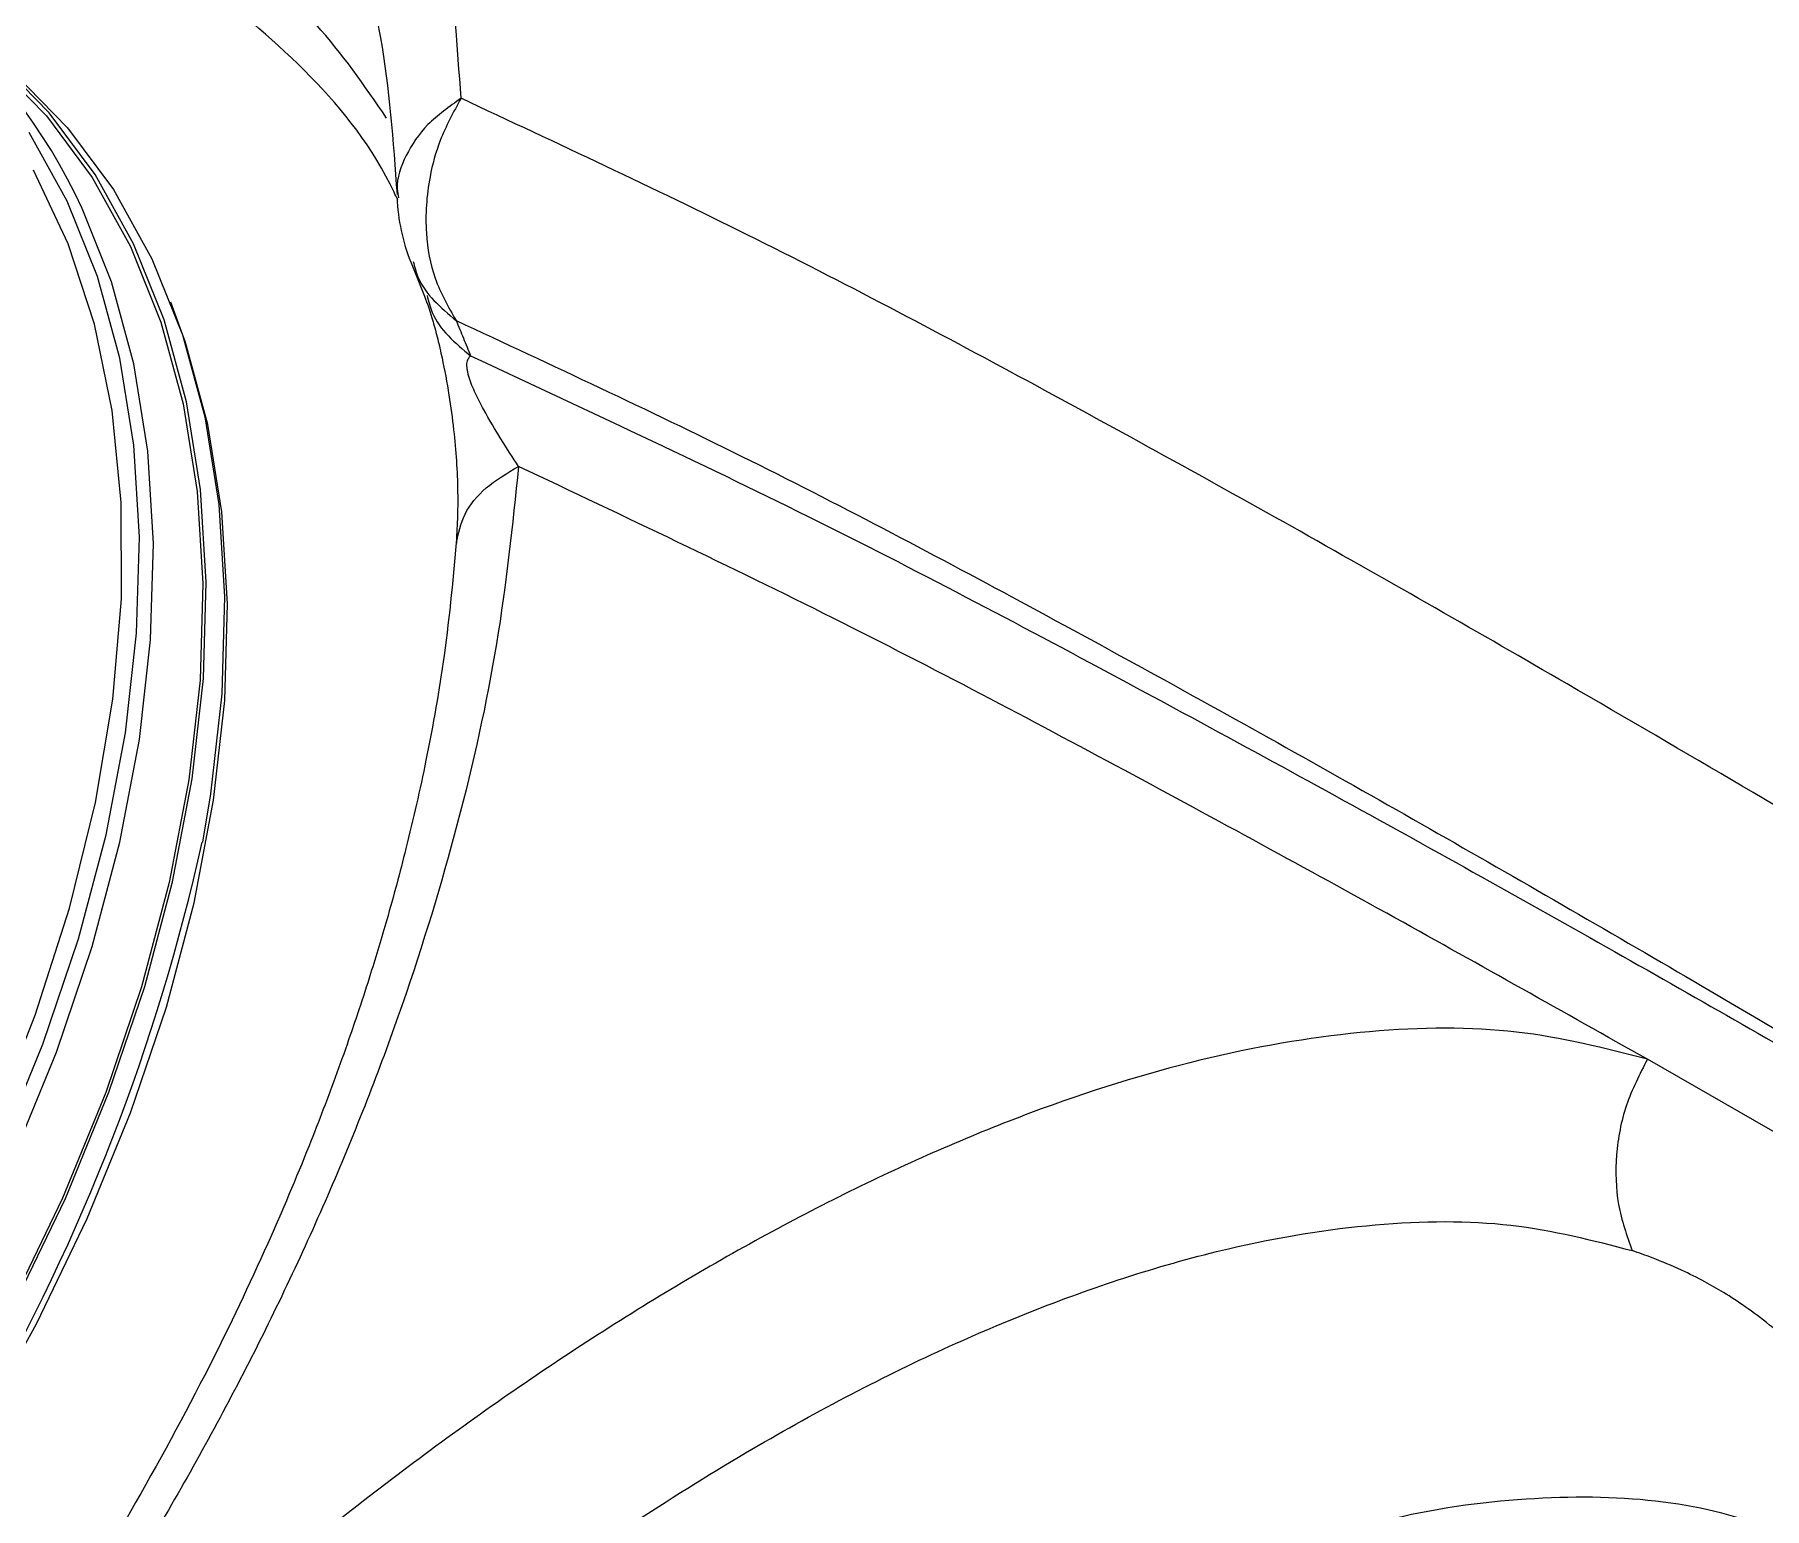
# Model space of a CAD drawing. Extents: x 400 to 501, y 484 to 634.
# Drawn here: x 485.99 to 488.243, y 525.268 to 527.188 of the extents above; entities that cross this region are included whole.
import ezdxf

# ---------------------------------------------------------------- set-up
doc = ezdxf.new("R2010")
doc.units = 0
doc.header["$MEASUREMENT"] = 0
doc.layers.add('DIM', color=3, linetype='Continuous')
doc.layers.add('GEOMETRY', color=3, linetype='Continuous', lineweight=25)

# ---------------------------------------------------------------- blocks, each defined once
blk = doc.blocks.new('2026 GRANDEE')
at = {"layer": 'GEOMETRY', "ltscale": 16}
for p, q in [((36.0547, -69.9476), (36.0731, -69.9932)), ((37.8818, -71.1108), (37.666, -70.9872))]:
    blk.add_line(p, q, dxfattribs=at)
at = {"layer": 'GEOMETRY', "ltscale": 16, "flags": 128}
for points in [[(35.5107, -71.0694), (35.5659, -70.9295), (35.6106, -70.7902), (35.6443, -70.6527), (35.6669, -70.518), (35.6781, -70.3873), (35.6778, -70.2617), (35.666, -70.142), (35.6429, -70.0294), (35.6087, -69.9247), (35.5635, -69.8287)], [(35.5195, -71.1047), (35.5758, -70.9673), (35.6221, -70.8303), (35.6581, -70.6948), (35.6834, -70.5617), (35.698, -70.4321), (35.7016, -70.3069), (35.6943, -70.1871), (35.6761, -70.0737), (35.6472, -69.9675), (35.6077, -69.8692), (35.558, -69.7797)], [(34.9721, -72.0602), (35.0832, -71.9479), (35.1887, -71.829), (35.2878, -71.7043), (35.3796, -71.575), (35.4636, -71.4418), (35.539, -71.306), (35.6053, -71.1684), (35.6619, -71.0301), (35.7085, -70.8922), (35.7448, -70.7558), (35.7703, -70.6218), (35.7849, -70.4913), (35.7886, -70.3654), (35.7812, -70.2448), (35.7629, -70.1306), (35.7338, -70.0237), (35.6941, -69.9248), (35.644, -69.8347), (35.5841, -69.7541), (35.5147, -69.6835), (35.4364, -69.6237), (35.422, -69.6144)], [(35.4899, -69.6697), (35.5112, -69.6877), (35.5804, -69.758), (35.6401, -69.8384), (35.69, -69.9283), (35.7296, -70.0269), (35.7587, -70.1335), (35.7769, -70.2473), (35.7843, -70.3675), (35.7806, -70.4931), (35.766, -70.6232), (35.7405, -70.7568), (35.7044, -70.8928), (35.658, -71.0302), (35.6015, -71.1681), (35.5354, -71.3053), (35.4602, -71.4407), (35.3765, -71.5735), (35.285, -71.7025), (35.1862, -71.8267), (35.081, -71.9453), (34.9702, -72.0573)], [(35.5173, -69.685), (35.5387, -69.7031), (35.6081, -69.7736), (35.668, -69.8542), (35.718, -69.9443), (35.7578, -70.0432), (35.7869, -70.1502), (35.8052, -70.2643), (35.8126, -70.3849), (35.8089, -70.5109), (35.7943, -70.6413), (35.7836, -70.7042)], [(34.9058, -72.0048), (35.0166, -71.8928), (35.1218, -71.7743), (35.2205, -71.65), (35.3121, -71.521), (35.3958, -71.3883), (35.471, -71.2528), (35.537, -71.1156), (35.5935, -70.9778), (35.64, -70.8403), (35.6761, -70.7043), (35.7016, -70.5707), (35.7162, -70.4407), (35.7198, -70.3151), (35.7125, -70.1949), (35.6942, -70.081), (35.6652, -69.9744), (35.6271, -69.879)], [(35.0026, -72.0835), (35.1133, -71.9716), (35.2185, -71.853), (35.3173, -71.7288), (35.4088, -71.5998), (35.4925, -71.4671), (35.5677, -71.3317), (35.6337, -71.1945), (35.6902, -71.0567), (35.7367, -70.9192), (35.7728, -70.7832), (35.7982, -70.6497), (35.8128, -70.5196), (35.8165, -70.394), (35.8091, -70.2739), (35.7909, -70.1601), (35.7618, -70.0535), (35.7424, -70.0008)]]:
    blk.add_lwpolyline(points, dxfattribs=at)
at = {"layer": 'GEOMETRY', "ltscale": 16}
for centre, radius, start, end in [((34.9661, -70.1813), 0.7268, 24.5784, 77.9935), ((36.2871, -69.8554), 0.25, 182.1474, 201.9215), ((33.173, -70.1229), 2.6745, 312.9723, 347.4464)]:
    blk.add_arc(centre, radius, start, end, dxfattribs=at)
at = {"layer": 'GEOMETRY'}
blk.add_open_spline([(36.6331, -62.4075), (36.7191, -62.5031), (36.8913, -62.6942), (37.1247, -62.976), (37.3389, -63.2518), (37.5333, -63.5204), (37.7509, -63.8417), (37.9814, -64.2114), (38.2221, -64.6293), (38.4469, -65.0421), (38.6612, -65.4508), (38.8891, -65.8962), (39.1298, -66.3735), (39.3828, -66.8749), (39.6215, -67.3406), (39.8475, -67.7693), (40.0613, -68.1607), (40.2693, -68.5263), (40.4701, -68.8641), (40.6609, -69.1725), (40.839, -69.4507), (41.001, -69.6982), (41.1426, -69.914), (41.2626, -70.1004), (41.3203, -70.1992), (41.3491, -70.2486)], degree=3, knots=[0, 0, 0, 0, 0.024688, 0.049407, 0.074159, 0.098955, 0.123768, 0.165524, 0.207364, 0.2493, 0.291278, 0.333296, 0.388373, 0.443421, 0.498491, 0.548638, 0.59883, 0.649063, 0.699281, 0.749467, 0.799606, 0.849724, 0.899856, 0.949948, 1, 1, 1, 1], dxfattribs=at)
at = {"layer": 'GEOMETRY', "ltscale": 16}
for points, knots in [([(36.1206, -69.7353), (36.1159, -69.668), (36.1065, -69.5342), (36.0666, -69.35), (36.0091, -69.1809), (35.9333, -69.0289), (35.841, -68.8943), (35.7159, -68.7583), (35.5494, -68.6322), (35.3337, -68.5299), (35.093, -68.4672), (34.8298, -68.4438), (34.5463, -68.4601), (34.2787, -68.511), (34.0347, -68.583), (33.8184, -68.6653), (33.5971, -68.7688), (33.3726, -68.8944), (33.1477, -69.0429), (32.9255, -69.214), (32.7108, -69.4064), (32.5065, -69.6165), (32.3834, -69.7689), (32.3218, -69.845)], [0, 0, 0, 0, 0.043136, 0.085754, 0.127826, 0.169343, 0.210312, 0.250761, 0.310546, 0.369508, 0.427967, 0.48633, 0.545057, 0.604667, 0.645198, 0.68653, 0.728787, 0.772064, 0.816386, 0.861645, 0.907594, 0.953853, 1, 1, 1, 1]), ([(35.9685, -69.4757), (35.9554, -69.4367), (35.9251, -69.3471), (35.8586, -69.2248), (35.7763, -69.1081), (35.6878, -69.0136), (35.5967, -68.9371), (35.5047, -68.8754), (35.4086, -68.8243), (35.2951, -68.7772), (35.1615, -68.7377), (35.0051, -68.7105), (34.8405, -68.6991), (34.6682, -68.7036), (34.4864, -68.7244), (34.3394, -68.7538), (34.2294, -68.7819), (34.1586, -68.8021), (34.0814, -68.8265), (34.0075, -68.8524), (33.9287, -68.8823), (33.8482, -68.9156), (33.7657, -68.9529), (33.675, -68.9969), (33.5787, -69.0476), (33.4738, -69.1082), (33.3708, -69.1725), (33.2681, -69.2421), (33.164, -69.3186), (33.0447, -69.4131), (32.9119, -69.5288), (32.7669, -69.6707), (32.629, -69.8205), (32.544, -69.9271), (32.5013, -69.9807)], [0, 0, 0, 0, 0.034858, 0.080208, 0.123304, 0.164153, 0.198827, 0.232453, 0.265036, 0.296581, 0.340599, 0.384101, 0.427102, 0.470585, 0.514152, 0.559453, 0.574493, 0.590884, 0.608628, 0.627728, 0.641669, 0.662625, 0.682899, 0.698098, 0.724913, 0.749186, 0.770908, 0.79708, 0.82215, 0.846112, 0.884973, 0.922934, 0.961303, 1, 1, 1, 1]), ([(35.9753, -69.4943), (35.9904, -69.5471), (36.0228, -69.6603), (36.0322, -69.7908), (36.0372, -69.8605)], [0, 0, 0, 0, 0.466148, 1, 1, 1, 1]), ([(36.0237, -69.761), (35.9947, -69.7187), (35.9292, -69.6234), (35.8399, -69.5545), (35.7903, -69.5162)], [0, 0, 0, 0, 0.443932, 1, 1, 1, 1]), ([(36.0382, -69.8676), (36.0349, -69.8608), (36.004, -69.7954), (35.9198, -69.6938), (35.8252, -69.6169), (35.7778, -69.5785)], [0, 0, 0, 0, 0.055048, 0.527524, 1, 1, 1, 1]), ([(36.1206, -69.7353), (36.1052, -69.7462), (36.0743, -69.7682), (36.0474, -69.8093), (36.0353, -69.8427), (36.0384, -69.8611), (36.039, -69.865)], [0, 0, 0, 0, 0.306046, 0.612093, 0.918139, 1, 1, 1, 1]), ([(36.1206, -69.7353), (36.1107, -69.7533), (36.093, -69.7858), (36.0765, -69.846), (36.0726, -69.9079), (36.0843, -69.9731), (36.104, -70.007), (36.1142, -70.0247)], [0, 0, 0, 0, 0.191601, 0.344542, 0.580425, 0.781551, 1, 1, 1, 1]), ([(38.8346, -71.2773), (38.7043, -71.1941), (38.4461, -71.0293), (38.0187, -70.7661), (37.6067, -70.5233), (37.2193, -70.3014), (36.8635, -70.1049), (36.5019, -69.9134), (36.2463, -69.794), (36.1206, -69.7353)], [0, 0, 0, 0, 0.177295, 0.351355, 0.521495, 0.645998, 0.767458, 0.885574, 1, 1, 1, 1]), ([(36.0584, -69.9478), (36.0601, -69.9547), (36.0678, -69.9858), (36.0939, -70.0077), (36.1142, -70.0247)], [0, 0, 0, 0, 0.221835, 1, 1, 1, 1]), ([(36.0731, -69.9932), (36.0767, -70.0029), (36.082, -70.0175), (36.0901, -70.048), (36.0974, -70.0797), (36.105, -70.1206), (36.113, -70.1803), (36.1176, -70.2476), (36.1155, -70.2927), (36.1145, -70.3149)], [0, 0, 0, 0, 0.158489, 0.236543, 0.31012, 0.44206, 0.561386, 0.783616, 1, 1, 1, 1]), ([(36.0764, -69.992), (36.0783, -69.9997), (36.0862, -70.0316), (36.1129, -70.0539), (36.1331, -70.0709)], [0, 0, 0, 0, 0.240708, 1, 1, 1, 1]), ([(36.1142, -70.0247), (36.2394, -70.083), (36.4943, -70.2018), (36.8555, -70.3928), (37.2117, -70.589), (37.5599, -70.7878), (37.8993, -70.9864), (38.2263, -71.1831), (38.5407, -71.3793), (38.7361, -71.5044), (38.8345, -71.5674)], [0, 0, 0, 0, 0.1137322, 0.2315515, 0.3529603, 0.4775426, 0.6048769, 0.7345515, 0.8662658, 1, 1, 1, 1]), ([(36.1142, -70.0247), (36.1174, -70.0324), (36.1237, -70.0478), (36.13, -70.0632), (36.1331, -70.0709)], [0, 0, 0, 0, 0.499941, 1, 1, 1, 1]), ([(36.1955, -70.2148), (36.188, -70.2033), (36.1736, -70.1812), (36.1544, -70.1493), (36.1412, -70.1242), (36.1349, -70.1097), (36.1315, -70.1006), (36.1297, -70.0938), (36.1287, -70.089), (36.1282, -70.0845), (36.1283, -70.0791), (36.1298, -70.074), (36.1319, -70.072), (36.1331, -70.0709)], [0, 0, 0, 0, 0.286035, 0.547844, 0.662527, 0.713519, 0.760181, 0.782877, 0.806203, 0.831294, 0.859087, 0.924023, 1, 1, 1, 1]), ([(36.1331, -70.0709), (36.2818, -70.1402), (36.577, -70.2776), (36.9776, -70.4897), (37.3511, -70.6934), (37.6976, -70.8883), (38.0196, -71.0736), (38.316, -71.2494), (38.5878, -71.415), (38.7533, -71.5172), (38.8345, -71.5674)], [0, 0, 0, 0, 0.134362, 0.266733, 0.39657, 0.523728, 0.648038, 0.769124, 0.88657, 1, 1, 1, 1]), ([(36.1955, -70.2148), (36.1876, -70.2913), (36.1718, -70.4431), (36.1193, -70.6787), (36.0477, -70.9148), (35.9563, -71.15), (35.8473, -71.3823), (35.7215, -71.6098), (35.5817, -71.8315), (35.4768, -71.9727), (35.4245, -72.0432)], [0, 0, 0, 0, 0.13038, 0.258787, 0.385411, 0.510467, 0.63419, 0.756842, 0.878693, 1, 1, 1, 1]), ([(36.1145, -70.315), (36.1172, -70.3021), (36.1225, -70.2764), (36.1507, -70.2414), (36.1806, -70.2237), (36.1955, -70.2148)], [0, 0, 0, 0, 0.333334, 0.666668, 1, 1, 1, 1]), ([(37.666, -70.9872), (37.5575, -70.9261), (37.3386, -70.8026), (36.9853, -70.6101), (36.6093, -70.4108), (36.3341, -70.2804), (36.1955, -70.2148)], [0, 0, 0, 0, 0.243331, 0.491458, 0.744035, 1, 1, 1, 1]), ([(36.1153, -70.3046), (36.1106, -70.3564), (36.1018, -70.4523), (36.0776, -70.5894), (36.0515, -70.7047), (36.0265, -70.7977), (36.0054, -70.8678), (35.9892, -70.9179), (35.9746, -70.961), (35.9537, -71.02), (35.9191, -71.1105), (35.8652, -71.238), (35.7892, -71.3975), (35.6861, -71.587), (35.5518, -71.8047), (35.4416, -71.9533), (35.3828, -72.0325)], [0, 0, 0, 0, 0.0955, 0.176703, 0.243976, 0.297601, 0.337782, 0.364662, 0.383445, 0.411296, 0.464569, 0.536071, 0.625544, 0.732754, 0.857565, 1, 1, 1, 1]), ([(37.666, -70.9872), (37.6107, -70.9729), (37.5004, -70.9443), (37.3075, -70.9459), (37.0999, -70.9794), (36.8793, -71.0463), (36.6506, -71.1436), (36.4173, -71.2689), (36.183, -71.4194), (35.9506, -71.5924), (35.7228, -71.7852), (35.5024, -71.9956), (35.2905, -72.2201), (35.1594, -72.3798), (35.0939, -72.4596)], [0, 0, 0, 0, 0.0878766, 0.1752718, 0.2618835, 0.347506, 0.4320283, 0.5154399, 0.5978053, 0.679262, 0.759995, 0.8402102, 0.9201315, 1, 1, 1, 1]), ([(37.666, -70.9872), (37.6559, -71.0068), (37.6357, -71.046), (37.6237, -71.1116), (37.6253, -71.1773), (37.6392, -71.2167), (37.6462, -71.2364)], [0, 0, 0, 0, 0.249999, 0.5, 0.750001, 1, 1, 1, 1]), ([(37.1696, -73.8677), (37.2364, -73.7816), (37.3701, -73.6092), (37.5489, -73.3412), (37.7083, -73.0709), (37.8447, -72.8008), (37.9562, -72.5347), (38.0405, -72.2761), (38.0958, -72.0288), (38.1202, -71.7967), (38.1123, -71.5837), (38.0704, -71.395), (37.9968, -71.2318), (37.9203, -71.1513), (37.8818, -71.1108)], [0, 0, 0, 0, 0.0804397, 0.1609941, 0.2417589, 0.3228542, 0.4044349, 0.4866693, 0.56971, 0.6536972, 0.7387473, 0.8248899, 0.9120422, 1, 1, 1, 1]), ([(35.2704, -72.594), (35.2996, -72.5577), (35.3585, -72.4848), (35.4508, -72.3781), (35.5465, -72.273), (35.6454, -72.1704), (35.7472, -72.0704), (35.8507, -71.9746), (35.959, -71.8802), (36.0753, -71.7851), (36.2039, -71.6875), (36.3442, -71.59), (36.4851, -71.502), (36.6217, -71.4259), (36.7482, -71.3636), (36.872, -71.311), (36.9961, -71.2667), (37.146, -71.2249), (37.3148, -71.1979), (37.4929, -71.1965), (37.5949, -71.223), (37.6462, -71.2364)], [0, 0, 0, 0, 0.039072, 0.078515, 0.118329, 0.158512, 0.199064, 0.239984, 0.280114, 0.324639, 0.373558, 0.426867, 0.484564, 0.534798, 0.585025, 0.633377, 0.683417, 0.738199, 0.824562, 0.911828, 1, 1, 1, 1]), ([(37.8455, -71.3507), (37.8388, -71.3448), (37.8221, -71.3303), (37.7953, -71.3103), (37.767, -71.2918), (37.7393, -71.2759), (37.7085, -71.2605), (37.6769, -71.2471), (37.6549, -71.2394), (37.6462, -71.2364)], [0, 0, 0, 0, 0.117327, 0.291724, 0.43876, 0.560981, 0.70778, 0.88375, 1, 1, 1, 1]), ([(37.9362, -71.6555), (37.895, -71.6322), (37.8125, -71.5855), (37.6598, -71.5554), (37.4882, -71.5576), (37.3386, -71.5803), (37.2432, -71.613), (37.2156, -71.6225)], [0, 0, 0, 0, 0.226876, 0.453752, 0.680628, 0.907504, 1, 1, 1, 1])]:
    blk.add_open_spline(points, degree=3, knots=knots, dxfattribs=at)

msp = doc.modelspace()

# ---------------------------------------------------------------- block references
at = {"layer": 'DIM'}
msp.add_blockref('2026 GRANDEE', (450.4248, 596.8403), dxfattribs=at)

doc.saveas('drawing.dxf')
